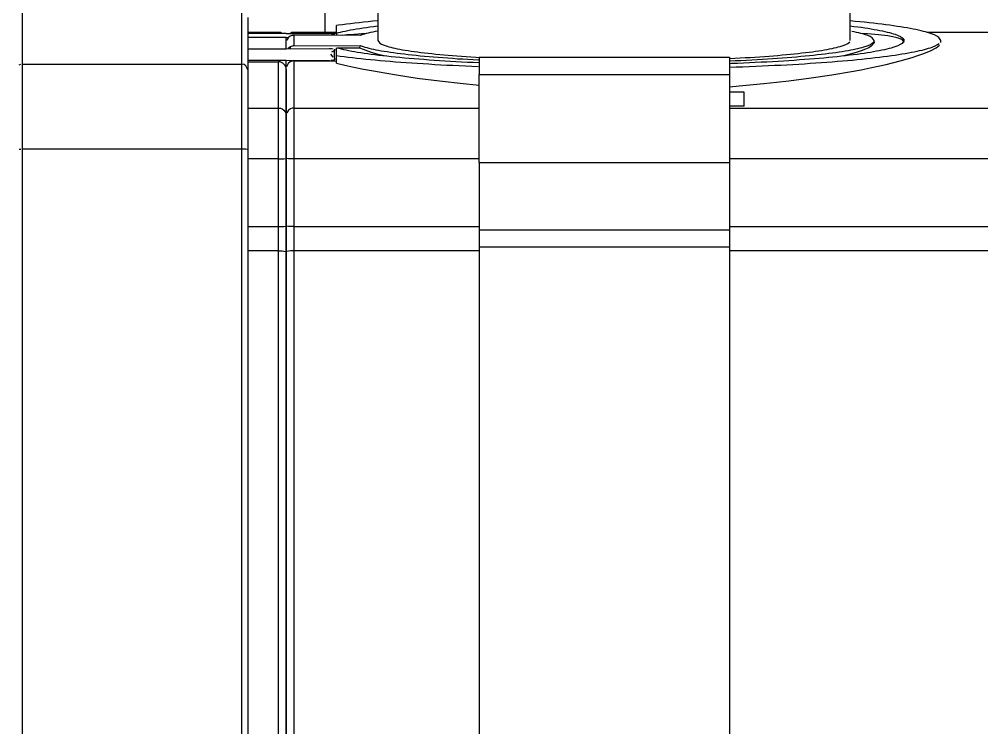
# Model space of a CAD drawing. Header units: millimetres. Extents: x 441156 to 441876, y 4514765 to 4515211.
# Drawn here: x 441490.4623 to 441490.7119, y 4515046.9573 to 4515047.1412 of the extents above; entities that cross this region are included whole.
import ezdxf

# ---------------------------------------------------------------- set-up
doc = ezdxf.new("R2010")
doc.units = ezdxf.units.MM
for name, color, linetype in [('Collettore SL', 7, 'Continuous'), ('Etichertta', 252, 'Continuous'), ('Staffa', 8, 'Continuous')]:
    doc.layers.add(name, color=color, linetype=linetype)

msp = doc.modelspace()

# ---------------------------------------------------------------- linework, layer by layer
at = {"layer": 'Collettore SL', "color": 254, "linetype": 'Continuous'}
for p, q in [((441490.5415003175, 4515047.146009912), (441490.5415003175, 4515047.137827814)), ((441490.5552503175, 4515047.144491823), (441490.5552503175, 4515047.135699125)), ((441490.6777503175, 4515047.135699125), (441490.6777503175, 4515047.144491823)), ((441490.5445003175, 4515047.13760575), (441490.5445003175, 4515047.139595447)), ((441490.5295003175, 4515047.137827814), (441490.5215003175, 4515047.137827814)), ((441490.5295003175, 4515047.137600916), (441490.5215003175, 4515047.137600018)), ((441490.5315003175, 4515047.13752823), (441490.5215003175, 4515047.13752823)), ((441490.5315003175, 4515047.136459512), (441490.5215003175, 4515047.136459512)), ((441490.5295003175, 4515047.137600916), (441490.5295003175, 4515047.137827814)), ((441490.5315003175, 4515047.13752823), (441490.5315003175, 4515047.137524802)), ((441490.5315003175, 4515047.137524802), (441490.5331556959, 4515047.137527358)), ((441490.5315003175, 4515047.136459512), (441490.5320698196, 4515047.136457633)), ((441490.5315003175, 4515047.134996741), (441490.5315003175, 4515047.136459512)), ((441490.5331556959, 4515047.137527358), (441490.5426849187, 4515047.137541855)), ((441490.5335003175, 4515047.137827814), (441490.5335003175, 4515047.137558274)), ((441490.5445003175, 4515047.137827814), (441490.5335003175, 4515047.137827814)), ((441490.5335003175, 4515047.137558274), (441490.5440199194, 4515047.137573489)), ((441490.5335003175, 4515047.137063201), (441490.5335003175, 4515047.134335049)), ((441490.5506323124, 4515047.136984948), (441490.5335003175, 4515047.137063201)), ((441490.5440003175, 4515047.137399399), (441490.5440003175, 4515047.13750494)), ((441490.5440003175, 4515047.13701524), (441490.5440003175, 4515047.137399399)), ((441490.5440199194, 4515047.137573489), (441490.5445003175, 4515047.137574173)), ((441490.5445003175, 4515047.13760575), (441490.5445003175, 4515047.137012957)), ((441490.7795003175, 4515047.137827814), (441490.6976546912, 4515047.137827814)), ((441490.5215003175, 4515047.133538815), (441490.5315003175, 4515047.133538815)), ((441490.5315003175, 4515047.134988104), (441490.5315003175, 4515047.134996741)), ((441490.5315003175, 4515047.133538815), (441490.5315003175, 4515047.134988104)), ((441490.5315003175, 4515047.133538815), (441490.5426849187, 4515047.133603859)), ((441490.5325526535, 4515047.13409286), (441490.5325526535, 4515047.133544956)), ((441490.5335003175, 4515047.134335049), (441490.5506323124, 4515047.134413302)), ((441490.5440003175, 4515047.133464744), (441490.5440003175, 4515047.133095922)), ((441490.5445003175, 4515047.131802803), (441490.5445003175, 4515047.1337925)), ((441490.5505974558, 4515047.133758995), (441490.5447379509, 4515047.133725619)), ((441490.5505974558, 4515047.133758995), (441490.5506323124, 4515047.134413302)), ((441490.6840257735, 4515047.135228734), (441490.683999608, 4515047.135726099)), ((441490.7012589363, 4515047.135212875), (441490.7012502187, 4515047.135710405)), ((441490.5440003175, 4515047.131138155), (441490.5440003175, 4515047.133095922)), ((441490.5440003175, 4515047.131138155), (441490.5440003175, 4515047.130683067)), ((441490.5445003175, 4515047.129851784), (441490.5445003175, 4515047.131802803)), ((441490.5215003175, 4515047.130570643), (441490.5315003175, 4515047.130570643)), ((441490.5215003175, 4515047.130199385), (441490.5295003175, 4515047.130194198)), ((441490.5295003175, 4515047.118191632), (441490.5295003175, 4515047.130194198)), ((441490.5315003175, 4515047.130587514), (441490.5426849187, 4515047.130502392)), ((441490.5315003175, 4515047.130570643), (441490.5315003175, 4515047.130587514)), ((441490.5315003175, 4515047.128292865), (441490.5315003175, 4515047.130570643)), ((441490.5315003175, 4515047.128196711), (441490.5315003175, 4515047.128292865)), ((441490.5335003175, 4515047.13042844), (441490.5335003175, 4515047.118191632)), ((441490.5335003175, 4515047.13042844), (441490.5445003175, 4515047.130343852)), ((441490.5426849187, 4515047.130502392), (441490.5426848975, 4515047.130357845)), ((441490.5440003175, 4515047.130347706), (441490.5440003175, 4515047.130683067)), ((441490.5315003175, 4515047.116248549), (441490.5315003175, 4515047.128196711)), ((441490.5315003175, 4515047.128196711), (441490.5315003175, 4515047.116248549)), ((441490.6502503175, 4515047.122345365), (441490.6465003175, 4515047.122345365)), ((441490.6502503175, 4515047.118642128), (441490.6502503175, 4515047.122345365)), ((441490.6502503175, 4515047.118642128), (441490.6465003175, 4515047.118642128)), ((441490.5215003175, 4515047.118191632), (441490.5295003175, 4515047.118191632)), ((441490.5295003175, 4515047.104957913), (441490.5295003175, 4515047.118191632)), ((441490.5315003175, 4515047.105132225), (441490.5315003175, 4515047.116248549)), ((441490.5315003175, 4515047.116248549), (441490.5315003175, 4515047.105132225)), ((441490.5335003175, 4515047.118191632), (441490.5335003175, 4515047.104957913)), ((441490.5335003175, 4515047.118191632), (441490.5815003175, 4515047.118191632)), ((441490.6465003175, 4515047.118191632), (441490.7795003175, 4515047.118191632)), ((441490.5295003175, 4515047.104957913), (441490.5215003175, 4515047.104957913)), ((441490.5295003175, 4515047.087413468), (441490.5295003175, 4515047.104957913)), ((441490.5315003175, 4515047.087587779), (441490.5315003175, 4515047.105132225)), ((441490.5315003175, 4515047.105132225), (441490.5315003175, 4515047.087587779)), ((441490.5815003175, 4515047.104957913), (441490.5335003175, 4515047.104957913)), ((441490.5335003175, 4515047.104957913), (441490.5335003175, 4515047.087413468)), ((441490.7795003175, 4515047.104957913), (441490.6465003175, 4515047.104957913)), ((441490.5215003175, 4515047.087413468), (441490.5295003175, 4515047.087413468)), ((441490.5295003175, 4515047.08112115), (441490.5295003175, 4515047.087413468)), ((441490.5315003175, 4515047.080875974), (441490.5315003175, 4515047.087587779)), ((441490.5315003175, 4515047.087587779), (441490.5315003175, 4515047.080875974)), ((441490.5335003175, 4515047.087413468), (441490.5815003175, 4515047.087413468)), ((441490.5335003175, 4515047.087413468), (441490.5335003175, 4515047.08112115)), ((441490.6465003175, 4515047.087413468), (441490.7795003175, 4515047.087413468)), ((441490.5295003175, 4515047.08112115), (441490.5215003175, 4515047.08112115)), ((441490.5295003175, 4515046.901143648), (441490.5295003175, 4515047.08112115)), ((441490.5315003175, 4515046.901729777), (441490.5315003175, 4515047.080875974)), ((441490.5315003175, 4515047.080875974), (441490.5315003175, 4515046.901729777)), ((441490.5335003175, 4515047.08112115), (441490.5335003175, 4515046.901143648)), ((441490.5815003175, 4515047.08112115), (441490.5335003175, 4515047.08112115)), ((441490.7795003175, 4515047.08112115), (441490.6465003175, 4515047.08112115))]:
    msp.add_line(p, q, dxfattribs=at)
for points in [[(441490.5552503175, 4515047.14080425, 0), (441490.5539923279, 4515047.140687079, 0), (441490.5527638398, 4515047.140567554, 0), (441490.551565433, 4515047.140445732, 0), (441490.5503976729, 4515047.140321669, 0), (441490.5492611108, 4515047.140195425, 0), (441490.5481562831, 4515047.140067059, 0), (441490.5470837113, 4515047.139936631, 0), (441490.5460439014, 4515047.139804203, 0), (441490.5450373443, 4515047.139669837, 0), (441490.5445003175, 4515047.139595447, 0)], [(441490.7012502187, 4515047.135710405, 0), (441490.7012274078, 4515047.135870861, 0), (441490.7011646089, 4515047.136031236, 0), (441490.7010618516, 4515047.136191454, 0), (441490.7009191844, 4515047.13635144, 0), (441490.7007366747, 4515047.136511118, 0), (441490.7005144086, 4515047.136670413, 0), (441490.700252491, 4515047.13682925, 0), (441490.6999510456, 4515047.136987552, 0), (441490.6996102145, 4515047.137145247, 0), (441490.6992301587, 4515047.13730226, 0), (441490.6988110575, 4515047.137458515, 0), (441490.6983531087, 4515047.137613941, 0), (441490.6978565285, 4515047.137768462, 0), (441490.6973215512, 4515047.137922008, 0), (441490.6967484293, 4515047.138074503, 0), (441490.6961374332, 4515047.138225879, 0), (441490.6954888515, 4515047.138376061, 0), (441490.6948029902, 4515047.138524979, 0), (441490.6940801729, 4515047.138672565, 0), (441490.6933207408, 4515047.138818746, 0), (441490.6925250524, 4515047.138963456, 0), (441490.6916934832, 4515047.139106625, 0), (441490.6908264256, 4515047.139248186, 0), (441490.6899242889, 4515047.139388071, 0), (441490.6889874988, 4515047.139526216, 0), (441490.6880164975, 4515047.139662554, 0), (441490.6870117433, 4515047.139797022, 0), (441490.6859737102, 4515047.139929555, 0), (441490.6849028884, 4515047.140060092, 0), (441490.6837997831, 4515047.140188572, 0), (441490.682664915, 4515047.140314932, 0), (441490.6814988197, 4515047.140439114, 0), (441490.6803020475, 4515047.140561057, 0), (441490.6790751633, 4515047.140680707, 0), (441490.6778187461, 4515047.140798006, 0), (441490.6777503175, 4515047.14080425, 0)], [(441490.5445003175, 4515047.13760575, 0), (441490.5450237775, 4515047.13774991, 0), (441490.5455852304, 4515047.13789298, 0), (441490.5461843778, 4515047.138034885, 0), (441490.5468209012, 4515047.138175547, 0), (441490.5474944622, 4515047.138314893, 0), (441490.5482047028, 4515047.138452848, 0), (441490.5489512457, 4515047.13858934, 0), (441490.5497336937, 4515047.138724296, 0), (441490.5505516312, 4515047.138857644, 0), (441490.5514046233, 4515047.138989313, 0), (441490.5522922165, 4515047.139119232, 0), (441490.5532139392, 4515047.139247335, 0), (441490.5541693014, 4515047.13937355, 0), (441490.5551577953, 4515047.139497813, 0), (441490.5552503175, 4515047.139509137, 0)], [(441490.6777503175, 4515047.139509137, 0), (441490.6787418312, 4515047.139385057, 0), (441490.6797002608, 4515047.139259018, 0), (441490.6806250969, 4515047.139131087, 0), (441490.6815158479, 4515047.139001331, 0), (441490.6823720402, 4515047.13886982, 0), (441490.6831932188, 4515047.138736623, 0), (441490.6839789473, 4515047.138601813, 0), (441490.6847288079, 4515047.138465459, 0), (441490.6854424021, 4515047.138327635, 0), (441490.6861193505, 4515047.138188413, 0), (441490.6867592934, 4515047.138047869, 0), (441490.6873618905, 4515047.137906076, 0), (441490.6879268216, 4515047.13776311, 0), (441490.6884537865, 4515047.137619047, 0), (441490.6889425049, 4515047.137473963, 0), (441490.689392717, 4515047.137327936, 0), (441490.6898041837, 4515047.137181044, 0), (441490.6901766862, 4515047.137033363, 0), (441490.6905100265, 4515047.136884973, 0), (441490.6908040273, 4515047.136735953, 0), (441490.6910585325, 4515047.136586382, 0), (441490.6912734067, 4515047.136436339, 0), (441490.6914485358, 4515047.136285904, 0), (441490.6915838266, 4515047.136135158, 0), (441490.6916792072, 4515047.13598418, 0), (441490.691734627, 4515047.135833049, 0), (441490.6917502297, 4515047.13568911, 0)], [(441490.5325526535, 4515047.136829669, 0), (441490.5325071273, 4515047.136804615, 0), (441490.5324622617, 4515047.136778206, 0), (441490.5324177782, 4515047.13675026, 0), (441490.5323741464, 4515047.136721071, 0), (441490.532287727, 4515047.136657694, 0), (441490.5322050692, 4515047.136589495, 0), (441490.532155817, 4515047.136544937, 0), (441490.5321084241, 4515047.13649901, 0), (441490.5320186465, 4515047.136402744, 0), (441490.5319349437, 4515047.136300087, 0), (441490.5318587929, 4515047.136193153, 0), (441490.531811171, 4515047.136118063, 0), (441490.5317671926, 4515047.136041717, 0), (441490.531689364, 4515047.135884661, 0), (441490.5316243377, 4515047.135720829, 0), (441490.5315731089, 4515047.135553379, 0), (441490.5315421573, 4515047.135418452, 0), (441490.5315197441, 4515047.135282222, 0), (441490.5315057662, 4515047.135144157, 0), (441490.5315003842, 4515047.135005378, 0), (441490.5315003175, 4515047.134988104, 0)], [(441490.5440003175, 4515047.13750494, 0), (441490.543995982, 4515047.1375081, 0), (441490.543983035, 4515047.137511222, 0), (441490.5439607842, 4515047.137514374, 0), (441490.5439296704, 4515047.137517442, 0), (441490.5438911271, 4515047.137520323, 0), (441490.5438446896, 4515047.137523085, 0), (441490.5437889661, 4515047.137525786, 0), (441490.5437256248, 4515047.137528325, 0), (441490.5436572406, 4515047.137530621, 0), (441490.543582577, 4515047.137532734, 0), (441490.5434997001, 4515047.137534706, 0), (441490.5434113222, 4515047.137536459, 0), (441490.5433209207, 4515047.137537939, 0), (441490.5432265723, 4515047.137539195, 0), (441490.5431260262, 4515047.137540244, 0), (441490.5430227257, 4515047.137541042, 0), (441490.5429399791, 4515047.137541489, 0), (441490.54285637, 4515047.137541775, 0), (441490.5426849187, 4515047.137541855, 0)], [(441490.5440003175, 4515047.137399399, 0), (441490.5434656591, 4515047.137310007, 0), (441490.5431334757, 4515047.137210604, 0), (441490.5430062589, 4515047.13709821, 0), (441490.5430052926, 4515047.137088384, 0)], [(441490.5522522687, 4515047.137506111, 0), (441490.5510718719, 4515047.137441915, 0), (441490.5491303555, 4515047.137310199, 0), (441490.5472972579, 4515047.137144959, 0), (441490.5461181265, 4515047.137008338, 0)], [(441490.5552503175, 4515047.138171474, 0), (441490.5545779843, 4515047.138040802, 0), (441490.5539423445, 4515047.137908742, 0), (441490.5533437747, 4515047.137775374, 0), (441490.5527826296, 4515047.137640774, 0), (441490.5522592418, 4515047.137505025, 0), (441490.5517739213, 4515047.137368206, 0), (441490.5513269557, 4515047.137230397, 0), (441490.5509186101, 4515047.13709168, 0), (441490.5506323124, 4515047.136984948, 0)], [(441490.683999608, 4515047.135726099, 0), (441490.6839720755, 4515047.135869288, 0), (441490.6839045613, 4515047.136012375, 0), (441490.6837971054, 4515047.136155278, 0), (441490.6836497713, 4515047.13629791, 0), (441490.6834626464, 4515047.136440187, 0), (441490.6832358417, 4515047.136582025, 0), (441490.6829694914, 4515047.13672334, 0), (441490.6826637535, 4515047.136864047, 0), (441490.682318809, 4515047.137004065, 0), (441490.6819348624, 4515047.13714331, 0), (441490.6815121413, 4515047.137281698, 0), (441490.681050896, 4515047.137419149, 0), (441490.6805514, 4515047.137555581, 0), (441490.6800139492, 4515047.137690912, 0), (441490.679438862, 4515047.137825063, 0), (441490.6788264794, 4515047.137957955, 0), (441490.6781771641, 4515047.138089508, 0), (441490.6777503175, 4515047.138171474, 0)], [(441490.6917415219, 4515047.135192137, 0), (441490.6917416097, 4515047.135202155, 0), (441490.69162797, 4515047.135549781, 0), (441490.6912860149, 4515047.135872781, 0), (441490.690718931, 4515047.13616852, 0), (441490.6899250423, 4515047.136438464, 0), (441490.6888536104, 4515047.136692666, 0), (441490.6875361397, 4515047.136918407, 0), (441490.6851422473, 4515047.137200778, 0), (441490.682241614, 4515047.137423075, 0), (441490.6808257985, 4515047.137502209, 0)], [(441490.5426849187, 4515047.133603859, 0), (441490.5427887763, 4515047.133603982, 0), (441490.5428923686, 4515047.133603153, 0), (441490.542997939, 4515047.133601308, 0), (441490.5431017014, 4515047.133598475, 0), (441490.5432000725, 4515047.133594789, 0), (441490.5432953424, 4515047.13359021, 0), (441490.543389438, 4515047.133584598, 0), (441490.543478868, 4515047.133578112, 0), (441490.5435606734, 4515047.133571014, 0), (441490.5436368918, 4515047.133563181, 0), (441490.5437089167, 4515047.133554406, 0), (441490.5437739452, 4515047.133544972, 0), (441490.5438299724, 4515047.13353523, 0), (441490.543878555, 4515047.133524992, 0), (441490.5439203966, 4515047.133514011, 0), (441490.5439536971, 4515047.133502658, 0), (441490.5439738538, 4515047.133493439, 0), (441490.5439883865, 4515047.13348408, 0), (441490.5439973276, 4515047.13347444, 0), (441490.5440003175, 4515047.133464744, 0)], [(441490.5815003175, 4515047.129893242, 0), (441490.5799738964, 4515047.12996511, 0), (441490.5784668908, 4515047.130040024, 0), (441490.5769801016, 4515047.130117948, 0), (441490.5755143191, 4515047.130198837, 0), (441490.5740703224, 4515047.130282651, 0), (441490.5726488792, 4515047.130369344, 0), (441490.5712507449, 4515047.130458869, 0), (441490.5698766627, 4515047.13055118, 0), (441490.5685273631, 4515047.130646228, 0), (441490.5672035632, 4515047.130743961, 0), (441490.5659059667, 4515047.130844328, 0), (441490.5646352633, 4515047.130947275, 0), (441490.5633921284, 4515047.131052748, 0), (441490.5621772229, 4515047.131160692, 0), (441490.5609911924, 4515047.131271048, 0), (441490.5598346675, 4515047.131383757, 0), (441490.5587082629, 4515047.13149876, 0), (441490.5576125772, 4515047.131615995, 0), (441490.556548193, 4515047.131735401, 0), (441490.555515676, 4515047.131856915, 0), (441490.5545155749, 4515047.13198047, 0), (441490.5535484215, 4515047.132106001, 0), (441490.5526147298, 4515047.132233444, 0), (441490.5517149961, 4515047.132362728, 0), (441490.5508496985, 4515047.132493786, 0), (441490.5500192972, 4515047.132626547, 0), (441490.5492242334, 4515047.132760941, 0), (441490.5484649299, 4515047.132896897, 0), (441490.5477417901, 4515047.133034343, 0), (441490.5470551984, 4515047.133173205, 0), (441490.5464055199, 4515047.13331341, 0), (441490.5457930999, 4515047.133454883, 0), (441490.5452182638, 4515047.133597548, 0), (441490.5446813173, 4515047.133741331, 0), (441490.5445003175, 4515047.1337925, 0)], [(441490.5568848015, 4515047.131700807, 0), (441490.5552960064, 4515047.132118665, 0), (441490.553875803, 4515047.132532079, 0), (441490.5526268528, 4515047.13293948, 0), (441490.5515142011, 4515047.133354787, 0), (441490.5505974558, 4515047.133758995, 0)], [(441490.5506323124, 4515047.134413302, 0), (441490.5510109345, 4515047.134273946, 0), (441490.5514283637, 4515047.134135436, 0), (441490.5518843526, 4515047.133997852, 0), (441490.5523786311, 4515047.133861276, 0), (441490.5529109061, 4515047.133725789, 0), (441490.5534808624, 4515047.133591472, 0), (441490.5540881621, 4515047.133458404, 0), (441490.5547324455, 4515047.133326663, 0), (441490.5554133307, 4515047.133196328, 0), (441490.5561304142, 4515047.133067477, 0), (441490.5568832711, 4515047.132940184, 0), (441490.5576714554, 4515047.132814527, 0), (441490.5584945, 4515047.132690579, 0), (441490.5593519171, 4515047.132568413, 0), (441490.5602431986, 4515047.132448103, 0), (441490.5611678164, 4515047.132329719, 0), (441490.5621252227, 4515047.132213332, 0), (441490.56311485, 4515047.13209901, 0), (441490.5641361121, 4515047.131986822, 0), (441490.5651884035, 4515047.131876834, 0), (441490.5662711009, 4515047.13176911, 0), (441490.5673835627, 4515047.131663715, 0), (441490.5685251296, 4515047.131560712, 0), (441490.5696951253, 4515047.131460161, 0), (441490.5708928563, 4515047.131362122, 0), (441490.5721176129, 4515047.131266653, 0), (441490.5733686694, 4515047.13117381, 0), (441490.5746452845, 4515047.13108365, 0), (441490.5759467016, 4515047.130996224, 0), (441490.5772721496, 4515047.130911584, 0), (441490.5786208431, 4515047.130829781, 0), (441490.5799919828, 4515047.130750865, 0), (441490.5813847564, 4515047.13067488, 0), (441490.5815003175, 4515047.130668758, 0)], [(441490.5552503175, 4515047.135699125, 0), (441490.5552703167, 4515047.135562719, 0), (441490.5553303012, 4515047.135426401, 0), (441490.5554302318, 4515047.135290262, 0), (441490.5555700433, 4515047.13515439, 0), (441490.5557496444, 4515047.135018873, 0), (441490.5559689177, 4515047.134883801, 0), (441490.5562277202, 4515047.134749262, 0), (441490.5565258827, 4515047.134615342, 0), (441490.5568632106, 4515047.134482129, 0), (441490.5572394837, 4515047.134349713, 0), (441490.5576544561, 4515047.134218177, 0), (441490.5581078568, 4515047.134087608, 0), (441490.5585993899, 4515047.133958092, 0), (441490.5591287343, 4515047.133829713, 0), (441490.5596955442, 4515047.133702554, 0), (441490.5602994497, 4515047.1335767, 0), (441490.5609400563, 4515047.13345223, 0), (441490.5616169457, 4515047.133329229, 0), (441490.5623296758, 4515047.133207776, 0), (441490.5630777811, 4515047.133087948, 0), (441490.5638607733, 4515047.132969826, 0), (441490.5646781409, 4515047.132853488, 0), (441490.5655293501, 4515047.132739007, 0), (441490.5664138452, 4515047.132626458, 0), (441490.5673310485, 4515047.132515917, 0), (441490.568280361, 4515047.132407454, 0), (441490.5692611628, 4515047.132301141, 0), (441490.5702728134, 4515047.132197047, 0), (441490.5713146522, 4515047.132095239, 0), (441490.5723859987, 4515047.131995786, 0), (441490.5734861534, 4515047.131898751, 0), (441490.5746143979, 4515047.131804197, 0), (441490.5757699953, 4515047.131712187, 0), (441490.576952191, 4515047.131622781, 0), (441490.578160213, 4515047.131536037, 0), (441490.5793932725, 4515047.131452011, 0), (441490.5806505641, 4515047.131370759, 0), (441490.5815003175, 4515047.131318248, 0)], [(441490.6465003175, 4515047.130429084, 0), (441490.6479632527, 4515047.130494289, 0), (441490.649407544, 4515047.130562579, 0), (441490.6508323354, 4515047.130633912, 0), (441490.6522367826, 4515047.130708246, 0), (441490.6536200535, 4515047.130785539, 0), (441490.6549813283, 4515047.130865742, 0), (441490.6563198004, 4515047.13094881, 0), (441490.6576346766, 4515047.131034693, 0), (441490.6589251778, 4515047.13112334, 0), (441490.6601905393, 4515047.131214698, 0), (441490.6614300112, 4515047.131308713, 0), (441490.6626428592, 4515047.13140533, 0), (441490.6638283643, 4515047.131504492, 0), (441490.6649858243, 4515047.131606139, 0), (441490.6661145533, 4515047.131710212, 0), (441490.6672138823, 4515047.131816648, 0), (441490.6682831598, 4515047.131925385, 0), (441490.6693217525, 4515047.132036358, 0), (441490.6703290447, 4515047.132149502, 0), (441490.6713044395, 4515047.132264748, 0), (441490.6722473591, 4515047.132382031, 0), (441490.6731572446, 4515047.132501278, 0), (441490.6740335569, 4515047.132622421, 0), (441490.6748757766, 4515047.132745386, 0), (441490.6756834048, 4515047.132870102, 0), (441490.6764559628, 4515047.132996495, 0), (441490.6771929929, 4515047.133124489, 0), (441490.6778940583, 4515047.133254008, 0), (441490.6785587436, 4515047.133384977, 0), (441490.6791866548, 4515047.133517317, 0), (441490.67977742, 4515047.133650949, 0), (441490.680330689, 4515047.133785796, 0), (441490.680846134, 4515047.133921776, 0), (441490.6813234496, 4515047.13405881, 0), (441490.6817623529, 4515047.134196815, 0), (441490.6821625838, 4515047.134335711, 0), (441490.6825239052, 4515047.134475414, 0), (441490.682846103, 4515047.134615842, 0), (441490.6831289862, 4515047.134756913, 0), (441490.6833723872, 4515047.134898542, 0), (441490.6835761618, 4515047.135040645, 0), (441490.6837401892, 4515047.135183139, 0), (441490.6838643723, 4515047.135325938, 0), (441490.6839486373, 4515047.135468959, 0), (441490.6839929345, 4515047.135612115, 0), (441490.683999608, 4515047.135726099, 0)], [(441490.6465003175, 4515047.128790933, 0), (441490.6482150928, 4515047.128849362, 0), (441490.6499149, 4515047.128911025, 0), (441490.6515989367, 4515047.128975892, 0), (441490.6532664082, 4515047.129043931, 0), (441490.6549165274, 4515047.129115111, 0), (441490.6565485157, 4515047.129189399, 0), (441490.6581616027, 4515047.129266759, 0), (441490.6597550272, 4515047.129347156, 0), (441490.661328037, 4515047.129430549, 0), (441490.6628798899, 4515047.129516902, 0), (441490.6644098533, 4515047.129606172, 0), (441490.6659172053, 4515047.129698318, 0), (441490.6674012343, 4515047.129793297, 0), (441490.66886124, 4515047.129891062, 0), (441490.6702965333, 4515047.129991569, 0), (441490.6717064368, 4515047.130094768, 0), (441490.6730902851, 4515047.130200614, 0), (441490.6744474251, 4515047.130309055, 0), (441490.6757772162, 4515047.130420039, 0), (441490.6770790308, 4515047.130533515, 0), (441490.6783522545, 4515047.130649429, 0), (441490.6795962864, 4515047.130767726, 0), (441490.6808105395, 4515047.13088835, 0), (441490.6819944405, 4515047.131011246, 0), (441490.6831474307, 4515047.131136353, 0), (441490.684268966, 4515047.131263615, 0), (441490.6853585171, 4515047.131392969, 0), (441490.6864155696, 4515047.131524356, 0), (441490.6874396249, 4515047.131657713, 0), (441490.6884301993, 4515047.131792977, 0), (441490.6893868256, 4515047.131930086, 0), (441490.6903090522, 4515047.132068972, 0), (441490.6911964439, 4515047.132209573, 0), (441490.6920485817, 4515047.132351819, 0), (441490.6928650637, 4515047.132495646, 0), (441490.6936455043, 4515047.132640986, 0), (441490.6943895353, 4515047.132787768, 0), (441490.6950968055, 4515047.132935924, 0), (441490.6957669811, 4515047.133085385, 0), (441490.6963997459, 4515047.133236079, 0), (441490.6969948011, 4515047.133387935, 0), (441490.6975518659, 4515047.133540883, 0), (441490.6980706774, 4515047.133694848, 0), (441490.6985509908, 4515047.13384976, 0), (441490.6989925794, 4515047.134005545, 0), (441490.6993952346, 4515047.134162129, 0), (441490.6997587667, 4515047.134319438, 0), (441490.7000830038, 4515047.134477398, 0), (441490.7003677931, 4515047.134635936, 0), (441490.700613, 4515047.134794975, 0), (441490.7008185089, 4515047.13495444, 0), (441490.7009842229, 4515047.135114257, 0), (441490.7011100635, 4515047.135274351, 0), (441490.7011959716, 4515047.135434643, 0), (441490.7012419064, 4515047.135595062, 0), (441490.7012502187, 4515047.135710405, 0)], [(441490.6465003175, 4515047.131045006, 0), (441490.6478550237, 4515047.131113337, 0), (441490.6491892541, 4515047.131184663, 0), (441490.6505021375, 4515047.131258937, 0), (441490.6517928166, 4515047.13133611, 0), (441490.6530604485, 4515047.131416133, 0), (441490.6543042053, 4515047.131498951, 0), (441490.6555232749, 4515047.131584514, 0), (441490.6567168612, 4515047.131672763, 0), (441490.6578841846, 4515047.131763642, 0), (441490.659024483, 4515047.131857091, 0), (441490.6601370116, 4515047.131953049, 0), (441490.661221044, 4515047.132051452, 0), (441490.6622758721, 4515047.132152238, 0), (441490.6633008072, 4515047.132255341, 0), (441490.6642951801, 4515047.132360692, 0), (441490.6652583412, 4515047.132468223, 0), (441490.6661896616, 4515047.132577864, 0), (441490.6670885332, 4515047.132689544, 0), (441490.6679543689, 4515047.132803189, 0), (441490.6687866034, 4515047.132918725, 0), (441490.669584693, 4515047.133036076, 0), (441490.6703481168, 4515047.133155167, 0), (441490.6710763761, 4515047.133275919, 0), (441490.6717689954, 4515047.133398253, 0), (441490.6724255222, 4515047.133522091, 0), (441490.6730455281, 4515047.133647349, 0), (441490.6736286079, 4515047.133773948, 0), (441490.674174381, 4515047.133901804, 0), (441490.6746824908, 4515047.134030833, 0), (441490.6751526058, 4515047.134160952, 0), (441490.6755844188, 4515047.134292075, 0), (441490.6759776478, 4515047.134424117, 0), (441490.676332036, 4515047.134556992, 0), (441490.6766473521, 4515047.134690613, 0), (441490.6769233901, 4515047.134824893, 0), (441490.6771599698, 4515047.134959742, 0), (441490.6773569366, 4515047.135095076, 0), (441490.6775141619, 4515047.135230803, 0), (441490.677631543, 4515047.135366837, 0), (441490.6777090034, 4515047.135503087, 0), (441490.6777464924, 4515047.135639465, 0), (441490.6777503175, 4515047.135699125, 0)], [(441490.6917502297, 4515047.13568911, 0), (441490.6917275812, 4515047.135537915, 0), (441490.6916649461, 4515047.135386807, 0), (441490.6915623576, 4515047.135235865, 0), (441490.6914198705, 4515047.135085168, 0), (441490.6912375602, 4515047.134934798, 0), (441490.6910155239, 4515047.134784834, 0), (441490.6907538795, 4515047.134635357, 0), (441490.6904527661, 4515047.134486445, 0), (441490.6901123437, 4515047.134338177, 0), (441490.6897327933, 4515047.134190633, 0), (441490.6893143166, 4515047.134043891, 0), (441490.6888571361, 4515047.133898028, 0), (441490.6883614947, 4515047.133753123, 0), (441490.687827656, 4515047.133609252, 0), (441490.6872559038, 4515047.133466492, 0), (441490.6866465418, 4515047.133324919, 0), (441490.685999894, 4515047.133184608, 0), (441490.6853163042, 4515047.133045633, 0), (441490.6845961356, 4515047.13290807, 0), (441490.6838397711, 4515047.132771988, 0), (441490.6830476128, 4515047.132637464, 0), (441490.6822200817, 4515047.132504567, 0), (441490.6813576176, 4515047.132373367, 0), (441490.6804606791, 4515047.132243936, 0), (441490.6795297427, 4515047.132116341, 0), (441490.6785653036, 4515047.131990651, 0), (441490.6775678741, 4515047.131866931, 0), (441490.6765379846, 4515047.131745249, 0), (441490.6754761824, 4515047.131625668, 0), (441490.674383032, 4515047.131508254, 0), (441490.6732591143, 4515047.131393066, 0), (441490.672105027, 4515047.131280166, 0), (441490.6709213832, 4515047.131169616, 0), (441490.6697088123, 4515047.131061474, 0), (441490.6684679587, 4515047.130955797, 0), (441490.667199482, 4515047.130852641, 0), (441490.6659040565, 4515047.130752061, 0), (441490.6645823708, 4515047.130654111, 0), (441490.6632351273, 4515047.130558842, 0), (441490.6618630423, 4515047.130466306, 0), (441490.660466845, 4515047.13037655, 0), (441490.6590472775, 4515047.130289625, 0), (441490.6576050945, 4515047.130205574, 0), (441490.6561410625, 4515047.130124444, 0), (441490.6546559597, 4515047.130046277, 0), (441490.6531505755, 4515047.129971115, 0), (441490.6516257101, 4515047.129898997, 0), (441490.650082174, 4515047.129829963, 0), (441490.6485207877, 4515047.129764048, 0), (441490.646942381, 4515047.129701287, 0), (441490.6465003175, 4515047.129684392, 0)], [(441490.64652467, 4515047.123726333, 0), (441490.6490008805, 4515047.123924823, 0), (441490.6553336272, 4515047.124510252, 0), (441490.658618452, 4515047.124859578, 0), (441490.6618269098, 4515047.125232303, 0), (441490.6676011297, 4515047.12598607, 0), (441490.6730231388, 4515047.126799439, 0), (441490.6780564581, 4515047.127658132, 0), (441490.6805802136, 4515047.128131522, 0), (441490.6829824377, 4515047.128612375, 0), (441490.6870968548, 4515047.129516115, 0), (441490.6907295539, 4515047.130420184, 0), (441490.6938556876, 4515047.131310713, 0), (441490.6953136136, 4515047.131777385, 0), (441490.6966195713, 4515047.132235438, 0), (441490.6986080153, 4515047.133046991, 0), (441490.7000498684, 4515047.133810238, 0), (441490.7009351269, 4515047.134516619, 0), (441490.7011778529, 4515047.134868635, 0), (441490.7012590253, 4515047.135202155, 0), (441490.7012589269, 4515047.135213407, 0)], [(441490.6840257566, 4515047.135229057, 0), (441490.684026462, 4515047.135202155, 0), (441490.6839464487, 4515047.134907165, 0), (441490.6837058371, 4515047.134596501, 0), (441490.6832420207, 4515047.134228962, 0), (441490.6825734043, 4515047.133843818, 0), (441490.6816971574, 4515047.133441416, 0), (441490.6806375557, 4515047.133032558, 0), (441490.6793077915, 4515047.132588802, 0), (441490.6777620676, 4515047.13213457, 0), (441490.6761220155, 4515047.131702359, 0)], [(441490.5440003175, 4515047.133095922, 0), (441490.5435716921, 4515047.132876284, 0), (441490.5432621976, 4515047.132648811, 0), (441490.5430711693, 4515047.132410251, 0), (441490.5430053283, 4515047.132165284, 0), (441490.5430052926, 4515047.132159381, 0)], [(441490.5430052926, 4515047.132159381, 0), (441490.5430646282, 4515047.131916006, 0), (441490.5432479503, 4515047.131662433, 0), (441490.543561087, 4515047.131401273, 0), (441490.5440003175, 4515047.131138155, 0)], [(441490.5445003175, 4515047.131802803, 0), (441490.5454884596, 4515047.131667403, 0), (441490.5465101167, 4515047.131533906, 0), (441490.5475648065, 4515047.131402375, 0), (441490.5486520313, 4515047.131272872, 0), (441490.5497712779, 4515047.131145458, 0), (441490.5509220181, 4515047.131020193, 0), (441490.5521037088, 4515047.130897136, 0), (441490.5533157923, 4515047.130776347, 0), (441490.5545576966, 4515047.13065788, 0), (441490.5558288354, 4515047.130541792, 0), (441490.5571286089, 4515047.130428138, 0), (441490.5584564036, 4515047.130316973, 0), (441490.5598115929, 4515047.130208347, 0), (441490.5611935371, 4515047.130102313, 0), (441490.562601584, 4515047.12999892, 0), (441490.5640350691, 4515047.129898218, 0), (441490.5654933158, 4515047.129800253, 0), (441490.5669756359, 4515047.129705072, 0), (441490.5684813299, 4515047.129612721, 0), (441490.5700096869, 4515047.129523242, 0), (441490.5715599859, 4515047.129436677, 0), (441490.5731314949, 4515047.129353069, 0), (441490.5747234724, 4515047.129272455, 0), (441490.576335167, 4515047.129194875, 0), (441490.5779658181, 4515047.129120365, 0), (441490.579614656, 4515047.129048958, 0), (441490.5812809026, 4515047.128980692, 0), (441490.5815003175, 4515047.128971987, 0)], [(441490.5325526535, 4515047.130197426, 0), (441490.5325076577, 4515047.13017271, 0), (441490.5324633575, 4515047.130146581, 0), (441490.532419468, 4515047.130118862, 0), (441490.5323764576, 4515047.130089859, 0), (441490.5322913495, 4515047.130026746, 0), (441490.5322100589, 4515047.129958723, 0), (441490.5321608679, 4515047.129913492, 0), (441490.5321135851, 4515047.129866837, 0), (441490.5320241328, 4515047.129768979, 0), (441490.531940852, 4515047.129664605, 0), (441490.5318651338, 4515047.129555899, 0), (441490.5318164286, 4515047.129477303, 0), (441490.5317715298, 4515047.129397374, 0), (441490.5316922498, 4515047.129232922, 0), (441490.5316261862, 4515047.12906142, 0), (441490.5315742336, 4515047.128886185, 0), (441490.5315427411, 4515047.128744354, 0), (441490.531519975, 4515047.128601179, 0), (441490.5315058082, 4515047.128456136, 0), (441490.5315003805, 4515047.128310365, 0), (441490.5315003175, 4515047.128292865, 0)], [(441490.5440003175, 4515047.130683067, 0), (441490.543995982, 4515047.130668111, 0), (441490.543983035, 4515047.130653243, 0), (441490.5439607842, 4515047.130638143, 0), (441490.5439296704, 4515047.130623356, 0), (441490.5438911271, 4515047.130609391, 0), (441490.5438446896, 4515047.130595923, 0), (441490.5437889661, 4515047.130582684, 0), (441490.5437256248, 4515047.13057017, 0), (441490.5436572406, 4515047.130558803, 0), (441490.543582577, 4515047.13054829, 0), (441490.5434997001, 4515047.130538443, 0), (441490.5434113222, 4515047.130529653, 0), (441490.5433209207, 4515047.130522205, 0), (441490.5432265723, 4515047.130515868, 0), (441490.5431260262, 4515047.130510559, 0), (441490.5430227257, 4515047.130506517, 0), (441490.5429399791, 4515047.130504251, 0), (441490.54285637, 4515047.130502799, 0), (441490.5427706924, 4515047.130502166, 0), (441490.5426849187, 4515047.130502392, 0)], [(441490.5445003175, 4515047.129851784, 0), (441490.5466851791, 4515047.129335752, 0), (441490.5490299969, 4515047.128819595, 0), (441490.5515364042, 4515047.128304864, 0), (441490.554158416, 4515047.127802234, 0), (441490.5570343509, 4515047.127288459, 0), (441490.5600594541, 4515047.126786322, 0), (441490.5654945393, 4515047.12597276, 0), (441490.5712821057, 4515047.12521919, 0), (441490.5773830233, 4515047.124539194, 0), (441490.5807658901, 4515047.124209583, 0), (441490.5814944417, 4515047.124142873, 0)], [(441490.5295003175, 4515047.118191632, 0), (441490.5295701165, 4515047.118190449, 0), (441490.5296398305, 4515047.118186899, 0), (441490.5297093744, 4515047.118180987, 0), (441490.5297786637, 4515047.118172722, 0), (441490.5298476138, 4515047.118162112, 0), (441490.5299161409, 4515047.118149172, 0), (441490.5299841613, 4515047.118133915, 0), (441490.5300515922, 4515047.11811636, 0), (441490.5301183515, 4515047.11809653, 0), (441490.5301843578, 4515047.11807445, 0), (441490.5302495307, 4515047.118050144, 0), (441490.5303137908, 4515047.118023644, 0), (441490.5303770598, 4515047.117994981, 0), (441490.5304392606, 4515047.117964189, 0), (441490.5305003175, 4515047.117931308, 0), (441490.530560156, 4515047.117896377, 0), (441490.5306187033, 4515047.117859438, 0), (441490.530675888, 4515047.117820536, 0), (441490.5307316405, 4515047.11777972, 0), (441490.5307858927, 4515047.117737037, 0), (441490.5308385787, 4515047.117692541, 0), (441490.5308896342, 4515047.117646286, 0), (441490.5309389971, 4515047.117598328, 0), (441490.5309866071, 4515047.117548726, 0), (441490.5310324064, 4515047.117497538, 0), (441490.531076339, 4515047.11744483, 0), (441490.5311183515, 4515047.117390664, 0), (441490.5311583926, 4515047.117335107, 0), (441490.5311964137, 4515047.117278226, 0), (441490.5312323683, 4515047.117220091, 0), (441490.5312662127, 4515047.117160771, 0), (441490.5312979056, 4515047.11710034, 0), (441490.5313274084, 4515047.117038872, 0), (441490.5313546852, 4515047.116976441, 0), (441490.5313797027, 4515047.116913122, 0), (441490.5314024305, 4515047.116848994, 0), (441490.5314228409, 4515047.116784135, 0), (441490.531440909, 4515047.116718623, 0), (441490.5314566127, 4515047.116652538, 0), (441490.531469933, 4515047.116585962, 0), (441490.5314808536, 4515047.116518973, 0), (441490.5314893613, 4515047.116451656, 0), (441490.5314954456, 4515047.116384091, 0), (441490.5314990992, 4515047.116316361, 0), (441490.5315003175, 4515047.116248549, 0)], [(441490.5335003175, 4515047.118191632, 0), (441490.5334305185, 4515047.118190449, 0), (441490.5333608045, 4515047.118186899, 0), (441490.5332912606, 4515047.118180987, 0), (441490.5332219713, 4515047.118172722, 0), (441490.5331530211, 4515047.118162112, 0), (441490.5330844941, 4515047.118149172, 0), (441490.5330164737, 4515047.118133915, 0), (441490.5329490428, 4515047.11811636, 0), (441490.5328822835, 4515047.11809653, 0), (441490.5328162772, 4515047.11807445, 0), (441490.5327511043, 4515047.118050144, 0), (441490.5326868442, 4515047.118023644, 0), (441490.5326235752, 4515047.117994981, 0), (441490.5325613744, 4515047.117964189, 0), (441490.5325003175, 4515047.117931308, 0), (441490.532440479, 4515047.117896377, 0), (441490.5323819317, 4515047.117859438, 0), (441490.532324747, 4515047.117820536, 0), (441490.5322689945, 4515047.11777972, 0), (441490.5322147423, 4515047.117737037, 0), (441490.5321620563, 4515047.117692541, 0), (441490.5321110007, 4515047.117646286, 0), (441490.5320616379, 4515047.117598328, 0), (441490.5320140278, 4515047.117548726, 0), (441490.5319682286, 4515047.117497538, 0), (441490.531924296, 4515047.11744483, 0), (441490.5318822835, 4515047.117390664, 0), (441490.5318422423, 4515047.117335107, 0), (441490.5318042213, 4515047.117278226, 0), (441490.5317682667, 4515047.117220091, 0), (441490.5317344223, 4515047.117160771, 0), (441490.5317027294, 4515047.11710034, 0), (441490.5316732266, 4515047.117038872, 0), (441490.5316459498, 4515047.116976441, 0), (441490.5316209323, 4515047.116913122, 0), (441490.5315982045, 4515047.116848994, 0), (441490.5315777941, 4515047.116784135, 0), (441490.531559726, 4515047.116718623, 0), (441490.5315440223, 4515047.116652538, 0), (441490.531530702, 4515047.116585962, 0), (441490.5315197813, 4515047.116518973, 0), (441490.5315112737, 4515047.116451656, 0), (441490.5315051894, 4515047.116384091, 0), (441490.5315015359, 4515047.116316361, 0), (441490.5315003175, 4515047.116248549, 0)], [(441490.5295003175, 4515047.104957913, 0), (441490.5295701165, 4515047.104958019, 0), (441490.5296398305, 4515047.104958338, 0), (441490.5297093744, 4515047.104958869, 0), (441490.5297786637, 4515047.10495961, 0), (441490.5298476138, 4515047.104960562, 0), (441490.5299161409, 4515047.104961722, 0), (441490.5299841613, 4515047.104963091, 0), (441490.5300515922, 4515047.104964666, 0), (441490.5301183515, 4515047.104966445, 0), (441490.5301843578, 4515047.104968426, 0), (441490.5302495307, 4515047.104970606, 0), (441490.5303137908, 4515047.104972984, 0), (441490.5303770598, 4515047.104975555, 0), (441490.5304392606, 4515047.104978316, 0), (441490.5305003175, 4515047.104981267, 0), (441490.530560156, 4515047.1049844, 0), (441490.5306187033, 4515047.104987714, 0), (441490.530675888, 4515047.104991204, 0), (441490.5307316405, 4515047.104994865, 0), (441490.5307858927, 4515047.104998695, 0), (441490.5308385787, 4515047.105002686, 0), (441490.5308896342, 4515047.105006835, 0), (441490.5309389971, 4515047.105011138, 0), (441490.5309866071, 4515047.105015588, 0), (441490.5310324064, 4515047.105020179, 0), (441490.531076339, 4515047.105024908, 0), (441490.5311183515, 4515047.105029767, 0), (441490.5311583926, 4515047.105034751, 0), (441490.5311964137, 4515047.105039854, 0), (441490.5312323683, 4515047.105045069, 0), (441490.5312662127, 4515047.105050391, 0), (441490.5312979056, 4515047.105055812, 0), (441490.5313274084, 4515047.105061326, 0), (441490.5313546852, 4515047.105066926, 0), (441490.5313797027, 4515047.105072606, 0), (441490.5314024305, 4515047.105078359, 0), (441490.5314228409, 4515047.105084178, 0), (441490.531440909, 4515047.105090055, 0), (441490.5314566127, 4515047.105095983, 0), (441490.531469933, 4515047.105101956, 0), (441490.5314808536, 4515047.105107965, 0), (441490.5314893613, 4515047.105114005, 0), (441490.5314954456, 4515047.105120066, 0), (441490.5314990992, 4515047.105126142, 0), (441490.5315003175, 4515047.105132225, 0)], [(441490.5335003175, 4515047.104957913, 0), (441490.5334305185, 4515047.104958019, 0), (441490.5333608045, 4515047.104958338, 0), (441490.5332912606, 4515047.104958869, 0), (441490.5332219713, 4515047.10495961, 0), (441490.5331530211, 4515047.104960562, 0), (441490.5330844941, 4515047.104961722, 0), (441490.5330164737, 4515047.104963091, 0), (441490.5329490428, 4515047.104964666, 0), (441490.5328822835, 4515047.104966445, 0), (441490.5328162772, 4515047.104968426, 0), (441490.5327511043, 4515047.104970606, 0), (441490.5326868442, 4515047.104972984, 0), (441490.5326235752, 4515047.104975555, 0), (441490.5325613744, 4515047.104978316, 0), (441490.5325003175, 4515047.104981267, 0), (441490.532440479, 4515047.1049844, 0), (441490.5323819317, 4515047.104987714, 0), (441490.532324747, 4515047.104991204, 0), (441490.5322689945, 4515047.104994865, 0), (441490.5322147423, 4515047.104998695, 0), (441490.5321620563, 4515047.105002686, 0), (441490.5321110007, 4515047.105006835, 0), (441490.5320616379, 4515047.105011138, 0), (441490.5320140278, 4515047.105015588, 0), (441490.5319682286, 4515047.105020179, 0), (441490.531924296, 4515047.105024908, 0), (441490.5318822835, 4515047.105029767, 0), (441490.5318422423, 4515047.105034751, 0), (441490.5318042213, 4515047.105039854, 0), (441490.5317682667, 4515047.105045069, 0), (441490.5317344223, 4515047.105050391, 0), (441490.5317027294, 4515047.105055812, 0), (441490.5316732266, 4515047.105061326, 0), (441490.5316459498, 4515047.105066926, 0), (441490.5316209323, 4515047.105072606, 0), (441490.5315982045, 4515047.105078359, 0), (441490.5315777941, 4515047.105084178, 0), (441490.531559726, 4515047.105090055, 0), (441490.5315440223, 4515047.105095983, 0), (441490.531530702, 4515047.105101956, 0), (441490.5315197813, 4515047.105107965, 0), (441490.5315112737, 4515047.105114005, 0), (441490.5315051894, 4515047.105120066, 0), (441490.5315015359, 4515047.105126142, 0), (441490.5315003175, 4515047.105132225, 0)], [(441490.5295003175, 4515047.087413468, 0), (441490.5295701165, 4515047.087413575, 0), (441490.5296398305, 4515047.087413893, 0), (441490.5297093744, 4515047.087414423, 0), (441490.5297786637, 4515047.087415164, 0), (441490.5298476138, 4515047.087416116, 0), (441490.5299161409, 4515047.087417278, 0), (441490.5299841613, 4515047.087418646, 0), (441490.5300515922, 4515047.08742022, 0), (441490.5301183515, 4515047.087421999, 0), (441490.5301843578, 4515047.08742398, 0), (441490.5302495307, 4515047.08742616, 0), (441490.5303137908, 4515047.087428538, 0), (441490.5303770598, 4515047.08743111, 0), (441490.5304392606, 4515047.087433872, 0), (441490.5305003175, 4515047.087436821, 0), (441490.530560156, 4515047.087439955, 0), (441490.5306187033, 4515047.087443269, 0), (441490.530675888, 4515047.087446759, 0), (441490.5307316405, 4515047.08745042, 0), (441490.5307858927, 4515047.087454249, 0), (441490.5308385787, 4515047.087458241, 0), (441490.5308896342, 4515047.087462391, 0), (441490.5309389971, 4515047.087466693, 0), (441490.5309866071, 4515047.087471142, 0), (441490.5310324064, 4515047.087475734, 0), (441490.531076339, 4515047.087480463, 0), (441490.5311183515, 4515047.087485322, 0), (441490.5311583926, 4515047.087490306, 0), (441490.5311964137, 4515047.087495409, 0), (441490.5312323683, 4515047.087500623, 0), (441490.5312662127, 4515047.087505945, 0), (441490.5312979056, 4515047.087511366, 0), (441490.5313274084, 4515047.087516881, 0), (441490.5313546852, 4515047.087522482, 0), (441490.5313797027, 4515047.087528162, 0), (441490.5314024305, 4515047.087533914, 0), (441490.5314228409, 4515047.087539732, 0), (441490.531440909, 4515047.08754561, 0), (441490.5314566127, 4515047.087551538, 0), (441490.531469933, 4515047.08755751, 0), (441490.5314808536, 4515047.08756352, 0), (441490.5314893613, 4515047.087569559, 0), (441490.5314954456, 4515047.08757562, 0), (441490.5314990992, 4515047.087581696, 0), (441490.5315003175, 4515047.087587779, 0)], [(441490.5335003175, 4515047.087413468, 0), (441490.5334305185, 4515047.087413575, 0), (441490.5333608045, 4515047.087413893, 0), (441490.5332912606, 4515047.087414423, 0), (441490.5332219713, 4515047.087415164, 0), (441490.5331530211, 4515047.087416116, 0), (441490.5330844941, 4515047.087417278, 0), (441490.5330164737, 4515047.087418646, 0), (441490.5329490428, 4515047.08742022, 0), (441490.5328822835, 4515047.087421999, 0), (441490.5328162772, 4515047.08742398, 0), (441490.5327511043, 4515047.08742616, 0), (441490.5326868442, 4515047.087428538, 0), (441490.5326235752, 4515047.08743111, 0), (441490.5325613744, 4515047.087433872, 0), (441490.5325003175, 4515047.087436821, 0), (441490.532440479, 4515047.087439955, 0), (441490.5323819317, 4515047.087443269, 0), (441490.532324747, 4515047.087446759, 0), (441490.5322689945, 4515047.08745042, 0), (441490.5322147423, 4515047.087454249, 0), (441490.5321620563, 4515047.087458241, 0), (441490.5321110007, 4515047.087462391, 0), (441490.5320616379, 4515047.087466693, 0), (441490.5320140278, 4515047.087471142, 0), (441490.5319682286, 4515047.087475734, 0), (441490.531924296, 4515047.087480463, 0), (441490.5318822835, 4515047.087485322, 0), (441490.5318422423, 4515047.087490306, 0), (441490.5318042213, 4515047.087495409, 0), (441490.5317682667, 4515047.087500623, 0), (441490.5317344223, 4515047.087505945, 0), (441490.5317027294, 4515047.087511366, 0), (441490.5316732266, 4515047.087516881, 0), (441490.5316459498, 4515047.087522482, 0), (441490.5316209323, 4515047.087528162, 0), (441490.5315982045, 4515047.087533914, 0), (441490.5315777941, 4515047.087539732, 0), (441490.531559726, 4515047.08754561, 0), (441490.5315440223, 4515047.087551538, 0), (441490.531530702, 4515047.08755751, 0), (441490.5315197813, 4515047.08756352, 0), (441490.5315112737, 4515047.087569559, 0), (441490.5315051894, 4515047.08757562, 0), (441490.5315015359, 4515047.087581696, 0), (441490.5315003175, 4515047.087587779, 0)], [(441490.5295003175, 4515047.08112115, 0), (441490.5295701165, 4515047.081121001, 0), (441490.5296398305, 4515047.081120553, 0), (441490.5297093744, 4515047.081119807, 0), (441490.5297786637, 4515047.081118764, 0), (441490.5298476138, 4515047.081117425, 0), (441490.5299161409, 4515047.081115793, 0), (441490.5299841613, 4515047.081113867, 0), (441490.5300515922, 4515047.081111653, 0), (441490.5301183515, 4515047.08110915, 0), (441490.5301843578, 4515047.081106365, 0), (441490.5302495307, 4515047.081103298, 0), (441490.5303137908, 4515047.081099954, 0), (441490.5303770598, 4515047.081096337, 0), (441490.5304392606, 4515047.081092452, 0), (441490.5305003175, 4515047.081088303, 0), (441490.530560156, 4515047.081083896, 0), (441490.5306187033, 4515047.081079234, 0), (441490.530675888, 4515047.081074325, 0), (441490.5307316405, 4515047.081069175, 0), (441490.5307858927, 4515047.08106379, 0), (441490.5308385787, 4515047.081058175, 0), (441490.5308896342, 4515047.081052339, 0), (441490.5309389971, 4515047.081046288, 0), (441490.5309866071, 4515047.081040029, 0), (441490.5310324064, 4515047.081033571, 0), (441490.531076339, 4515047.081026919, 0), (441490.5311183515, 4515047.081020085, 0), (441490.5311583926, 4515047.081013075, 0), (441490.5311964137, 4515047.081005897, 0), (441490.5312323683, 4515047.080998562, 0), (441490.5312662127, 4515047.080991077, 0), (441490.5312979056, 4515047.080983452, 0), (441490.5313274084, 4515047.080975696, 0), (441490.5313546852, 4515047.080967818, 0), (441490.5313797027, 4515047.08095983, 0), (441490.5314024305, 4515047.080951737, 0), (441490.5314228409, 4515047.080943554, 0), (441490.531440909, 4515047.080935287, 0), (441490.5314566127, 4515047.080926949, 0), (441490.531469933, 4515047.080918549, 0), (441490.5314808536, 4515047.080910096, 0), (441490.5314893613, 4515047.080901602, 0), (441490.5314954456, 4515047.080893077, 0), (441490.5314990992, 4515047.08088453, 0), (441490.5315003175, 4515047.080875974, 0)], [(441490.5335003175, 4515047.08112115, 0), (441490.5334305185, 4515047.081121001, 0), (441490.5333608045, 4515047.081120553, 0), (441490.5332912606, 4515047.081119807, 0), (441490.5332219713, 4515047.081118764, 0), (441490.5331530211, 4515047.081117425, 0), (441490.5330844941, 4515047.081115793, 0), (441490.5330164737, 4515047.081113867, 0), (441490.5329490428, 4515047.081111653, 0), (441490.5328822835, 4515047.08110915, 0), (441490.5328162772, 4515047.081106365, 0), (441490.5327511043, 4515047.081103298, 0), (441490.5326868442, 4515047.081099954, 0), (441490.5326235752, 4515047.081096337, 0), (441490.5325613744, 4515047.081092452, 0), (441490.5325003175, 4515047.081088303, 0), (441490.532440479, 4515047.081083896, 0), (441490.5323819317, 4515047.081079234, 0), (441490.532324747, 4515047.081074325, 0), (441490.5322689945, 4515047.081069175, 0), (441490.5322147423, 4515047.08106379, 0), (441490.5321620563, 4515047.081058175, 0), (441490.5321110007, 4515047.081052339, 0), (441490.5320616379, 4515047.081046288, 0), (441490.5320140278, 4515047.081040029, 0), (441490.5319682286, 4515047.081033571, 0), (441490.531924296, 4515047.081026919, 0), (441490.5318822835, 4515047.081020085, 0), (441490.5318422423, 4515047.081013075, 0), (441490.5318042213, 4515047.081005897, 0), (441490.5317682667, 4515047.080998562, 0), (441490.5317344223, 4515047.080991077, 0), (441490.5317027294, 4515047.080983452, 0), (441490.5316732266, 4515047.080975696, 0), (441490.5316459498, 4515047.080967818, 0), (441490.5316209323, 4515047.08095983, 0), (441490.5315982045, 4515047.080951737, 0), (441490.5315777941, 4515047.080943554, 0), (441490.531559726, 4515047.080935287, 0), (441490.5315440223, 4515047.080926949, 0), (441490.531530702, 4515047.080918549, 0), (441490.5315197813, 4515047.080910096, 0), (441490.5315112737, 4515047.080901602, 0), (441490.5315051894, 4515047.080893077, 0), (441490.5315015359, 4515047.08088453, 0), (441490.5315003175, 4515047.080875974, 0)]]:
    msp.add_polyline3d(points, dxfattribs=at)
for centre, radius, start, end in [((441490.5295005857, 4515047.13559725), 0.002003659026393878, 74.70911425553162, 90.00767166316585), ((441490.5295003175, 4515047.135827814), 0.00199999999999978, 58.23429104370037, 90), ((441490.5335003175, 4515047.135827814), 0.00199999999999978, 90, 121.872688526285), ((441490.5334898675, 4515047.135063347), 0.001999720302980901, 89.70060923474529, 117.9505233221125), ((441490.533503174, 4515047.135553208), 0.002005046542581379, 90.08162592753946, 99.9836946460061), ((441490.5335501047, 4515047.132211427), 0.002127893372915191, 117.9305312215125, 141.2554731356352), ((441490.5335100297, 4515047.13232288), 0.002012239332577215, 90.27654830617212, 118.4088217144264), ((441490.5295024558, 4515047.128193626), 0.001998961840317115, 0.0884685939884286, 90.06123935433658), ((441490.5334835444, 4515047.128434714), 0.00199364090427534, 89.51798463601712, 117.8386058456909)]:
    msp.add_arc(centre, radius, start, end, dxfattribs=at)
at = {"layer": 'Etichertta', "color": 254, "linetype": 'Continuous'}
for p, q in [((441490.5815003175, 4515047.131376915), (441490.6465003175, 4515047.131376915)), ((441490.5815003175, 4515047.131376915), (441490.5815003175, 4515047.126848352)), ((441490.6465003175, 4515047.131376915), (441490.6465003175, 4515047.126848352)), ((441490.5815003175, 4515047.126848352), (441490.6465003175, 4515047.126848352)), ((441490.5815003175, 4515047.104086356), (441490.5815003175, 4515047.126848352)), ((441490.6465003175, 4515047.126848352), (441490.6465003175, 4515047.104086356)), ((441490.5815003175, 4515047.104086356), (441490.6465003175, 4515047.104086356)), ((441490.5815003175, 4515047.104086356), (441490.5815003175, 4515047.086541911)), ((441490.6465003175, 4515047.104086356), (441490.6465003175, 4515047.086541911)), ((441490.5815003175, 4515047.086541911), (441490.6465003175, 4515047.086541911)), ((441490.5815003175, 4515047.086541911), (441490.5815003175, 4515047.082137289)), ((441490.6465003175, 4515047.086541911), (441490.6465003175, 4515047.082137289)), ((441490.5815003175, 4515047.082137289), (441490.5815003175, 4515046.898418914)), ((441490.5815003175, 4515047.082137289), (441490.6465003175, 4515047.082137289)), ((441490.6465003175, 4515047.082137289), (441490.6465003175, 4515046.898418914))]:
    msp.add_line(p, q, dxfattribs=at)
at = {"layer": 'Staffa', "color": 254, "linetype": 'Continuous'}
for p, q in [((441490.4630003175, 4515047.143142509), (441490.4630003175, 4515047.129583752)), ((441490.5200003175, 4515047.129583752), (441490.5200003175, 4515047.143142509)), ((441490.5215003175, 4515047.141657108), (441490.5215003175, 4515047.1281273)), ((441490.4630003175, 4515047.129583752), (441490.4630003175, 4515047.107539531)), ((441490.4630003175, 4515047.129583752), (441490.5200003175, 4515047.129583752)), ((441490.5200003175, 4515047.107539531), (441490.5200003175, 4515047.129583752)), ((441490.5215003175, 4515047.1281273), (441490.5215003175, 4515047.107405733)), ((441490.4630003175, 4515047.107539531), (441490.4630003175, 4515046.869064027)), ((441490.5200003175, 4515047.107539531), (441490.4630003175, 4515047.107539531)), ((441490.5200003175, 4515046.869064027), (441490.5200003175, 4515047.107539531)), ((441490.5215003175, 4515047.107405733), (441490.5215003175, 4515046.869462776))]:
    msp.add_line(p, q, dxfattribs=at)
for points in [[(441490.4622054386, 4515047.129362441, 0), (441490.4622503175, 4515047.129388624, 0), (441490.4622961102, 4515047.12941327, 0), (441490.4623427608, 4515047.129436349, 0), (441490.4623902125, 4515047.129457834, 0), (441490.4624384076, 4515047.129477698, 0), (441490.4624872873, 4515047.129495917, 0), (441490.462536792, 4515047.129512467, 0), (441490.4625868615, 4515047.129527331, 0), (441490.4626374347, 4515047.129540489, 0), (441490.4626884499, 4515047.129551925, 0), (441490.4627398452, 4515047.129561624, 0), (441490.4627915578, 4515047.129569577, 0), (441490.4628435248, 4515047.129575773, 0), (441490.4628956828, 4515047.129580203, 0), (441490.4629479682, 4515047.129582864, 0), (441490.4630003175, 4515047.129583752, 0)], [(441490.5215003175, 4515047.1281273, 0), (441490.5214994038, 4515047.12817813, 0), (441490.5214966636, 4515047.128228897, 0), (441490.5214921003, 4515047.128279541, 0), (441490.5214857196, 4515047.128329999, 0), (441490.5214775291, 4515047.12838021, 0), (441490.5214675389, 4515047.128430113, 0), (441490.5214557611, 4515047.128479647, 0), (441490.5214422101, 4515047.128528752, 0), (441490.5214269023, 4515047.128577368, 0), (441490.5214098564, 4515047.128625436, 0), (441490.5213910933, 4515047.128672897, 0), (441490.5213706357, 4515047.128719692, 0), (441490.5213485085, 4515047.128765767, 0), (441490.5213247389, 4515047.128811062, 0), (441490.5212993556, 4515047.128855526, 0), (441490.5212723896, 4515047.128899102, 0), (441490.5212438739, 4515047.128941737, 0), (441490.521213843, 4515047.128983381, 0), (441490.5211823336, 4515047.129023981, 0), (441490.5211493841, 4515047.129063489, 0), (441490.5211150348, 4515047.129101857, 0), (441490.5210793272, 4515047.129139036, 0), (441490.521042305, 4515047.129174984, 0), (441490.5210040134, 4515047.129209654, 0), (441490.5209644989, 4515047.129243007, 0), (441490.5209238097, 4515047.129275, 0), (441490.5208819954, 4515047.129305594, 0), (441490.5208391069, 4515047.129334753, 0), (441490.5207951964, 4515047.129362441, 0), (441490.5207503175, 4515047.129388624, 0), (441490.5207045248, 4515047.12941327, 0), (441490.5206578742, 4515047.129436349, 0), (441490.5206104225, 4515047.129457834, 0), (441490.5205622274, 4515047.129477698, 0), (441490.5205133477, 4515047.129495917, 0), (441490.520463843, 4515047.129512467, 0), (441490.5204137735, 4515047.129527331, 0), (441490.5203632003, 4515047.129540489, 0), (441490.520312185, 4515047.129551925, 0), (441490.5202607898, 4515047.129561624, 0), (441490.5202090772, 4515047.129569577, 0), (441490.5201571102, 4515047.129575773, 0), (441490.5201049522, 4515047.129580203, 0), (441490.5200526668, 4515047.129582864, 0), (441490.5200003175, 4515047.129583752, 0)], [(441490.4622054386, 4515047.1075192, 0), (441490.4622503175, 4515047.107521606, 0), (441490.4622961102, 4515047.10752387, 0), (441490.4623427608, 4515047.10752599, 0), (441490.4623902125, 4515047.107527964, 0), (441490.4624384076, 4515047.107529788, 0), (441490.4624872873, 4515047.107531462, 0), (441490.462536792, 4515047.107532983, 0), (441490.4625868615, 4515047.107534348, 0), (441490.4626374347, 4515047.107535557, 0), (441490.4626884499, 4515047.107536607, 0), (441490.4627398452, 4515047.107537499, 0), (441490.4627915578, 4515047.107538229, 0), (441490.4628435248, 4515047.107538798, 0), (441490.4628956828, 4515047.107539205, 0), (441490.4630003175, 4515047.107539531, 0)], [(441490.5215003175, 4515047.107405733, 0), (441490.5214994038, 4515047.107410403, 0), (441490.5214966636, 4515047.107415066, 0), (441490.5214921003, 4515047.107419719, 0), (441490.5214857196, 4515047.107424354, 0), (441490.5214775291, 4515047.107428967, 0), (441490.5214675389, 4515047.107433551, 0), (441490.5214557611, 4515047.107438101, 0), (441490.5214422101, 4515047.107442613, 0), (441490.5214269023, 4515047.107447079, 0), (441490.5214098564, 4515047.107451495, 0), (441490.5213910933, 4515047.107455855, 0), (441490.5213706357, 4515047.107460153, 0), (441490.5213485085, 4515047.107464386, 0), (441490.5213247389, 4515047.107468547, 0), (441490.5212993556, 4515047.107472632, 0), (441490.5212723896, 4515047.107476635, 0), (441490.5212438739, 4515047.107480552, 0), (441490.521213843, 4515047.107484378, 0), (441490.5211823336, 4515047.107488108, 0), (441490.5211493841, 4515047.107491737, 0), (441490.5211150348, 4515047.107495261, 0), (441490.5210793272, 4515047.107498677, 0), (441490.521042305, 4515047.107501979, 0), (441490.5210040134, 4515047.107505164, 0), (441490.5209644989, 4515047.107508228, 0), (441490.5209238097, 4515047.107511167, 0), (441490.5208819954, 4515047.107513978, 0), (441490.5208391069, 4515047.107516657, 0), (441490.5207951964, 4515047.1075192, 0), (441490.5207503175, 4515047.107521606, 0), (441490.5207045248, 4515047.10752387, 0), (441490.5206578742, 4515047.10752599, 0), (441490.5206104225, 4515047.107527964, 0), (441490.5205622274, 4515047.107529788, 0), (441490.5205133477, 4515047.107531462, 0), (441490.520463843, 4515047.107532983, 0), (441490.5204137735, 4515047.107534348, 0), (441490.5203632003, 4515047.107535557, 0), (441490.520312185, 4515047.107536607, 0), (441490.5202607898, 4515047.107537499, 0), (441490.5202090772, 4515047.107538229, 0), (441490.5201571102, 4515047.107538798, 0), (441490.5201049522, 4515047.107539205, 0), (441490.5200003175, 4515047.107539531, 0)]]:
    msp.add_polyline3d(points, dxfattribs=at)

doc.saveas('drawing.dxf')
